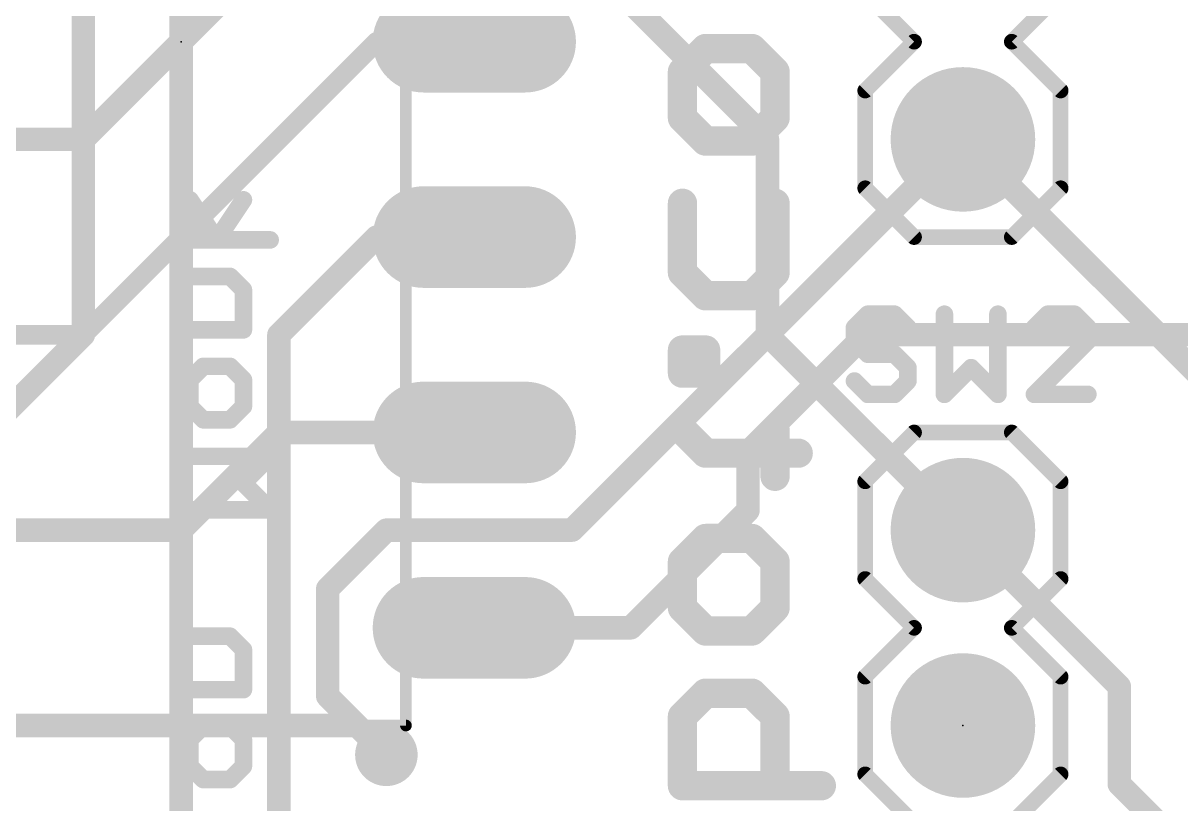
# Model space of a CAD drawing. Extents: x -0.1 to 52.8, y -11.4 to 50.9.
# Drawn here: x 18.27 to 33.31, y 29.46 to 39.61 of the extents above; entities that cross this region are included whole.
import ezdxf

# ---------------------------------------------------------------- set-up
doc = ezdxf.new("R2010")
doc.units = 0
for name, color, linetype in [('1', 12, 'CONTINUOUS'), ('16', 132, 'CONTINUOUS'), ('17', 110, 'CONTINUOUS'), ('18', 110, 'CONTINUOUS'), ('21', 41, 'CONTINUOUS'), ('22', 40, 'CONTINUOUS'), ('23', 53, 'CONTINUOUS'), ('51', 53, 'CONTINUOUS')]:
    doc.layers.add(name, color=color, linetype=linetype)

# ---------------------------------------------------------------- blocks, each defined once
blk = doc.blocks.new('LONGP100')
at = {"const_width": 1}
blk.add_lwpolyline([(-0.5, 0), (0.5, 0)], dxfattribs=at)
at = {"const_width": 0.5}
for points in [[(-0.5, 0.25, 1), (-0.5, -0.25)], [(0.5, -0.25, 1), (0.5, 0.25)]]:
    blk.add_lwpolyline(points, format="xyb", dxfattribs=at)
blk = doc.blocks.new('RECT')
blk.add_solid([(-0.5, -0.5), (0.5, -0.5), (-0.5, 0.5), (0.5, 0.5)])
blk = doc.blocks.new('ROUNDP')
at = {"const_width": 0.5}
blk.add_lwpolyline([(0, -0.25, 1), (0, 0.25, 1), (0, -0.25)], format="xyb", dxfattribs=at)
blk = doc.blocks.new('ROUNDV')
at = {"const_width": 0.5}
blk.add_lwpolyline([(0, -0.25, 1), (0, 0.25, 1), (0, -0.25)], format="xyb", dxfattribs=at)

msp = doc.modelspace()

# ---------------------------------------------------------------- linework, layer by layer
at = {"layer": '1', "const_width": 0.3048}
for points in [[(19.05, 41.91), (19.05, 36.83)], [(20.32, 19.05), (20.32, 40.64)], [(30.48, 38.1), (25.4, 33.02)], [(19.05, 35.56), (19.05, 36.83)], [(22.86, 36.83), (21.59, 35.56)], [(24.13, 36.83), (22.86, 36.83)], [(17.78, 34.29), (19.05, 35.56)], [(21.59, 35.56), (21.59, 26.67)], [(27.686, 34.036), (29.21, 35.56)], [(29.21, 35.56), (36.83, 35.56)], [(27.686, 33.274), (27.686, 34.036)], [(26.162, 31.75), (27.686, 33.274)], [(22.987, 33.02), (22.225, 32.258)], [(25.4, 33.02), (22.987, 33.02)], [(32.512, 30.988), (30.48, 33.02)], [(22.225, 32.258), (22.225, 30.861)], [(24.13, 31.75), (26.162, 31.75)], [(22.225, 30.861), (22.987, 30.099)], [(32.512, 29.718), (32.512, 30.988)], [(33.02, 29.21), (32.512, 29.718)]]:
    msp.add_lwpolyline(points, dxfattribs=at)
at = {"layer": '1', "const_width": 0.1524}
for points in [[(30.5339, 38.0461, 1), (30.4261, 38.1539)], [(19.1262, 36.83, 1), (18.9738, 36.83)], [(18.9738, 36.83, 1), (19.1262, 36.83)], [(22.86, 36.9062, 1), (22.86, 36.7538)], [(22.9139, 36.7761, 1), (22.8061, 36.8839)], [(24.13, 36.7538, 1), (24.13, 36.9062)], [(19.1039, 35.5061, 1), (18.9961, 35.6139)], [(21.6662, 35.56, 1), (21.5138, 35.56)], [(21.5361, 35.6139, 1), (21.6439, 35.5061)], [(29.21, 35.6362, 1), (29.21, 35.4838)], [(29.2639, 35.5061, 1), (29.1561, 35.6139)], [(18.9738, 35.56, 1), (19.1262, 35.56)], [(27.7622, 34.036, 1), (27.6098, 34.036)], [(27.6321, 34.0899, 1), (27.7399, 33.9821)], [(27.7399, 33.2201, 1), (27.6321, 33.3279)], [(27.6098, 33.274, 1), (27.7622, 33.274)], [(22.987, 33.0962, 1), (22.987, 32.9438)], [(23.0409, 32.9661, 1), (22.9331, 33.0739)], [(25.3461, 33.0739, 1), (25.4539, 32.9661)], [(25.4, 32.9438, 1), (25.4, 33.0962)], [(30.5339, 33.0739, 1), (30.4261, 32.9661)], [(22.3012, 32.258, 1), (22.1488, 32.258)], [(22.1711, 32.3119, 1), (22.2789, 32.2041)], [(24.13, 31.8262, 1), (24.13, 31.6738)], [(26.162, 31.6738, 1), (26.162, 31.8262)], [(26.1081, 31.8039, 1), (26.2159, 31.6961)], [(22.2789, 30.9149, 1), (22.1711, 30.8071)], [(32.5882, 30.988, 1), (32.4358, 30.988)], [(32.4581, 30.9341, 1), (32.5659, 31.0419)], [(22.1488, 30.861, 1), (22.3012, 30.861)], [(22.9331, 30.0451, 1), (23.0409, 30.1529)], [(32.5659, 29.7719, 1), (32.4581, 29.6641)], [(32.4358, 29.718, 1), (32.5882, 29.718)]]:
    msp.add_lwpolyline(points, format="xyb", dxfattribs=at)
at = {"layer": '16'}
for points, const_width in [([(19.05, 38.1), (21.59, 40.64)], 0.3048), ([(25.4, 40.64), (26.67, 39.37)], 0.3048), ([(22.86, 39.37), (21.59, 38.1)], 0.254), ([(24.13, 39.37), (22.86, 39.37)], 0.254), ([(26.67, 39.37), (27.94, 38.1)], 0.3048), ([(19.05, 38.1), (6.35, 38.1)], 0.3048), ([(21.59, 38.1), (19.05, 35.56)], 0.254), ([(27.94, 38.1), (27.94, 35.56)], 0.3048), ([(36.83, 31.75), (30.48, 38.1)], 0.3048), ([(19.05, 35.56), (12.7, 35.56)], 0.254), ([(27.94, 35.56), (30.48, 33.02)], 0.3048), ([(21.59, 34.29), (20.32, 33.02)], 0.3048), ([(21.59, 34.29), (24.13, 34.29)], 0.3048), ([(20.32, 33.02), (13.97, 33.02)], 0.3048), ([(13.97, 30.48), (22.606, 30.48)], 0.3048), ([(22.606, 30.48), (22.987, 30.099)], 0.3048)]:
    msp.add_lwpolyline(points, dxfattribs=dict(at, const_width=const_width))
for points, const_width in [([(22.86, 39.4335, 1), (22.86, 39.3065)], 0.127), ([(22.9049, 39.3251, 1), (22.8151, 39.4149)], 0.127), ([(24.13, 39.3065, 1), (24.13, 39.4335)], 0.127), ([(26.7239, 39.4239, 1), (26.6161, 39.3161)], 0.1524), ([(26.6161, 39.3161, 1), (26.7239, 39.4239)], 0.1524), ([(18.9961, 38.1539, 1), (19.1039, 38.0461)], 0.1524), ([(19.05, 38.0238, 1), (19.05, 38.1762)], 0.1524), ([(21.6349, 38.0551, 1), (21.5451, 38.1449)], 0.127), ([(28.0162, 38.1, 1), (27.8638, 38.1)], 0.1524), ([(27.8861, 38.0461, 1), (27.9939, 38.1539)], 0.1524), ([(30.5339, 38.1539, 1), (30.4261, 38.0461)], 0.1524), ([(21.5451, 38.1449, 1), (21.6349, 38.0551)], 0.127), ([(19.0051, 35.6049, 1), (19.0949, 35.5151)], 0.127), ([(19.05, 35.4965, 1), (19.05, 35.6235)], 0.127), ([(27.9939, 35.6139, 1), (27.8861, 35.5061)], 0.1524), ([(27.8638, 35.56, 1), (28.0162, 35.56)], 0.1524), ([(21.59, 34.3662, 1), (21.59, 34.2138)], 0.1524), ([(21.6439, 34.2361, 1), (21.5361, 34.3439)], 0.1524), ([(24.13, 34.2138, 1), (24.13, 34.3662)], 0.1524), ([(20.2661, 33.0739, 1), (20.3739, 32.9661)], 0.1524), ([(20.32, 32.9438, 1), (20.32, 33.0962)], 0.1524), ([(30.4261, 32.9661, 1), (30.5339, 33.0739)], 0.1524), ([(22.6599, 30.5339, 1), (22.5521, 30.4261)], 0.1524), ([(22.606, 30.4038, 1), (22.606, 30.5562)], 0.1524), ([(22.9331, 30.0451, 1), (23.0409, 30.1529)], 0.1524)]:
    msp.add_lwpolyline(points, format="xyb", dxfattribs=dict(at, const_width=const_width))
at = {"layer": '21'}
for points, const_width in [([(23.241, 30.48), (23.241, 48.26)], 0.1524), ([(29.845, 39.37), (29.21, 40.005)], 0.2032), ([(31.75, 40.005), (31.115, 39.37)], 0.2032), ([(29.21, 38.735), (29.845, 39.37)], 0.2032), ([(31.115, 39.37), (31.75, 38.735)], 0.2032), ([(29.21, 37.465), (29.21, 38.735)], 0.2032), ([(31.75, 38.735), (31.75, 37.465)], 0.2032), ([(29.845, 36.83), (29.21, 37.465)], 0.2032), ([(31.75, 37.465), (31.115, 36.83)], 0.2032), ([(31.115, 36.83), (29.845, 36.83)], 0.2032), ([(29.244, 35.8276), (29.0703, 35.6539)], 0.2286), ([(29.5914, 35.8276), (29.244, 35.8276)], 0.2286), ([(29.7652, 35.6539), (29.5914, 35.8276)], 0.2286), ([(30.2397, 35.8276), (30.2397, 34.7853)], 0.2286), ([(30.9346, 34.7853), (30.9346, 35.8276)], 0.2286), ([(31.5828, 35.8276), (31.4091, 35.6539)], 0.2286), ([(31.9302, 35.8276), (31.5828, 35.8276)], 0.2286), ([(32.104, 35.6539), (31.9302, 35.8276)], 0.2286), ([(29.0703, 35.6539), (29.0703, 35.4802)], 0.2286), ([(32.104, 35.4802), (32.104, 35.6539)], 0.2286), ([(29.0703, 35.4802), (29.244, 35.3064)], 0.2286), ([(31.4091, 34.7853), (32.104, 35.4802)], 0.2286), ([(29.244, 35.3064), (29.5914, 35.3064)], 0.2286), ([(29.5914, 35.3064), (29.7652, 35.1327)], 0.2286), ([(29.7652, 35.1327), (29.7652, 34.959)], 0.2286), ([(30.2397, 34.7853), (30.5871, 35.1327)], 0.2286), ([(30.5871, 35.1327), (30.9346, 34.7853)], 0.2286), ([(29.244, 34.7853), (29.0703, 34.959)], 0.2286), ([(29.7652, 34.959), (29.5914, 34.7853)], 0.2286), ([(29.5914, 34.7853), (29.244, 34.7853)], 0.2286), ([(32.104, 34.7853), (31.4091, 34.7853)], 0.2286), ([(29.21, 33.655), (29.845, 34.29)], 0.2032), ([(29.845, 34.29), (31.115, 34.29)], 0.2032), ([(31.115, 34.29), (31.75, 33.655)], 0.2032), ([(29.21, 32.385), (29.21, 33.655)], 0.2032), ([(31.75, 33.655), (31.75, 32.385)], 0.2032), ([(29.845, 31.75), (29.21, 32.385)], 0.2032), ([(31.75, 32.385), (31.115, 31.75)], 0.2032), ([(29.21, 31.115), (29.845, 31.75)], 0.2032), ([(31.115, 31.75), (31.75, 31.115)], 0.2032), ([(29.21, 29.845), (29.21, 31.115)], 0.2032), ([(31.75, 31.115), (31.75, 29.845)], 0.2032), ([(23.241, 30.48), (17.399, 30.48)], 0.1524), ([(29.21, 29.845), (29.845, 29.21)], 0.2032), ([(31.115, 29.21), (31.75, 29.845)], 0.2032)]:
    msp.add_lwpolyline(points, dxfattribs=dict(at, const_width=const_width))
for points, const_width in [([(29.8809, 39.3341, 1), (29.8091, 39.4059)], 0.1016), ([(29.8091, 39.3341, 1), (29.8809, 39.4059)], 0.1016), ([(31.1509, 39.4059, 1), (31.0791, 39.3341)], 0.1016), ([(31.0791, 39.4059, 1), (31.1509, 39.3341)], 0.1016), ([(29.2608, 38.735, 1), (29.1592, 38.735)], 0.1016), ([(29.1741, 38.7709, 1), (29.2459, 38.6991)], 0.1016), ([(31.8008, 38.735, 1), (31.6992, 38.735)], 0.1016), ([(31.7141, 38.6991, 1), (31.7859, 38.7709)], 0.1016), ([(29.2459, 37.5009, 1), (29.1741, 37.4291)], 0.1016), ([(29.1592, 37.465, 1), (29.2608, 37.465)], 0.1016), ([(31.6992, 37.465, 1), (31.8008, 37.465)], 0.1016), ([(31.7859, 37.4291, 1), (31.7141, 37.5009)], 0.1016), ([(29.845, 36.8808, 1), (29.845, 36.7792)], 0.1016), ([(29.8091, 36.7941, 1), (29.8809, 36.8659)], 0.1016), ([(31.0791, 36.8659, 1), (31.1509, 36.7941)], 0.1016), ([(31.115, 36.7792, 1), (31.115, 36.8808)], 0.1016), ([(29.244, 35.8847, 1), (29.244, 35.7704)], 0.1143), ([(29.2844, 35.7872, 1), (29.2036, 35.868)], 0.1143), ([(29.6319, 35.868, 1), (29.551, 35.7872)], 0.1143), ([(29.5914, 35.7704, 1), (29.5914, 35.8847)], 0.1143), ([(30.2968, 35.8276, 1), (30.1825, 35.8276)], 0.1143), ([(30.9917, 35.8276, 1), (30.8774, 35.8276)], 0.1143), ([(31.5828, 35.8847, 1), (31.5828, 35.7704)], 0.1143), ([(31.6232, 35.7872, 1), (31.5424, 35.868)], 0.1143), ([(31.9706, 35.868, 1), (31.8898, 35.7872)], 0.1143), ([(31.9302, 35.7704, 1), (31.9302, 35.8847)], 0.1143), ([(29.0299, 35.6943, 1), (29.1107, 35.6135)], 0.1143), ([(29.1275, 35.6539, 1), (29.0132, 35.6539)], 0.1143), ([(29.7247, 35.6135, 1), (29.8056, 35.6943)], 0.1143), ([(31.3687, 35.6943, 1), (31.4495, 35.6135)], 0.1143), ([(32.1611, 35.6539, 1), (32.0468, 35.6539)], 0.1143), ([(32.0635, 35.6135, 1), (32.1444, 35.6943)], 0.1143), ([(29.1107, 35.5206, 1), (29.0299, 35.4397)], 0.1143), ([(29.0132, 35.4802, 1), (29.1275, 35.4802)], 0.1143), ([(32.0468, 35.4802, 1), (32.1611, 35.4802)], 0.1143), ([(32.1444, 35.4397, 1), (32.0635, 35.5206)], 0.1143), ([(29.244, 35.3636, 1), (29.244, 35.2493)], 0.1143), ([(29.2036, 35.266, 1), (29.2844, 35.3469)], 0.1143), ([(29.6319, 35.3469, 1), (29.551, 35.266)], 0.1143), ([(29.5914, 35.2493, 1), (29.5914, 35.3636)], 0.1143), ([(29.8223, 35.1327, 1), (29.708, 35.1327)], 0.1143), ([(29.7247, 35.0923, 1), (29.8056, 35.1731)], 0.1143), ([(30.6275, 35.1731, 1), (30.5467, 35.0923)], 0.1143), ([(30.6275, 35.0923, 1), (30.5467, 35.1731)], 0.1143), ([(29.1107, 34.9994, 1), (29.0299, 34.9186)], 0.1143), ([(29.8056, 34.9186, 1), (29.7247, 34.9994)], 0.1143), ([(29.708, 34.959, 1), (29.8223, 34.959)], 0.1143), ([(29.244, 34.8424, 1), (29.244, 34.7281)], 0.1143), ([(29.2036, 34.7449, 1), (29.2844, 34.8257)], 0.1143), ([(29.551, 34.8257, 1), (29.6319, 34.7449)], 0.1143), ([(29.5914, 34.7281, 1), (29.5914, 34.8424)], 0.1143), ([(30.1993, 34.8257, 1), (30.2801, 34.7449)], 0.1143), ([(30.1825, 34.7853, 1), (30.2968, 34.7853)], 0.1143), ([(30.8774, 34.7853, 1), (30.9917, 34.7853)], 0.1143), ([(30.8941, 34.7449, 1), (30.975, 34.8257)], 0.1143), ([(31.4091, 34.8424, 1), (31.4091, 34.7281)], 0.1143), ([(31.3687, 34.8257, 1), (31.4495, 34.7449)], 0.1143), ([(32.104, 34.7281, 1), (32.104, 34.8424)], 0.1143), ([(29.845, 34.3408, 1), (29.845, 34.2392)], 0.1016), ([(29.8809, 34.2541, 1), (29.8091, 34.3259)], 0.1016), ([(31.1509, 34.3259, 1), (31.0791, 34.2541)], 0.1016), ([(31.115, 34.2392, 1), (31.115, 34.3408)], 0.1016), ([(29.2608, 33.655, 1), (29.1592, 33.655)], 0.1016), ([(29.1741, 33.6909, 1), (29.2459, 33.6191)], 0.1016), ([(31.8008, 33.655, 1), (31.6992, 33.655)], 0.1016), ([(31.7141, 33.6191, 1), (31.7859, 33.6909)], 0.1016), ([(29.2459, 32.4209, 1), (29.1741, 32.3491)], 0.1016), ([(29.1592, 32.385, 1), (29.2608, 32.385)], 0.1016), ([(31.6992, 32.385, 1), (31.8008, 32.385)], 0.1016), ([(31.7859, 32.3491, 1), (31.7141, 32.4209)], 0.1016), ([(29.8809, 31.7141, 1), (29.8091, 31.7859)], 0.1016), ([(29.8091, 31.7141, 1), (29.8809, 31.7859)], 0.1016), ([(31.1509, 31.7859, 1), (31.0791, 31.7141)], 0.1016), ([(31.0791, 31.7859, 1), (31.1509, 31.7141)], 0.1016), ([(29.2608, 31.115, 1), (29.1592, 31.115)], 0.1016), ([(29.1741, 31.1509, 1), (29.2459, 31.0791)], 0.1016), ([(31.8008, 31.115, 1), (31.6992, 31.115)], 0.1016), ([(31.7141, 31.0791, 1), (31.7859, 31.1509)], 0.1016), ([(23.241, 30.4419, 1), (23.241, 30.5181)], 0.0762), ([(23.2029, 30.48, 1), (23.2791, 30.48)], 0.0762), ([(29.2459, 29.8809, 1), (29.1741, 29.8091)], 0.1016), ([(31.7859, 29.8091, 1), (31.7141, 29.8809)], 0.1016), ([(29.1592, 29.845, 1), (29.2608, 29.845)], 0.1016), ([(31.6992, 29.845, 1), (31.8008, 29.845)], 0.1016)]:
    msp.add_lwpolyline(points, format="xyb", dxfattribs=dict(at, const_width=const_width))
at = {"layer": '22'}
for points, const_width in [([(26.8351, 38.9802), (27.1359, 39.281)], 0.381), ([(27.1359, 39.281), (27.7376, 39.281)], 0.381), ([(27.7376, 39.281), (28.0384, 38.9802)], 0.381), ([(26.8351, 38.3786), (26.8351, 38.9802)], 0.381), ([(28.0384, 38.9802), (28.0384, 38.3786)], 0.381), ([(27.1359, 38.0777), (26.8351, 38.3786)], 0.381), ([(28.0384, 38.3786), (27.7376, 38.0777)], 0.381), ([(27.7376, 38.0777), (27.1359, 38.0777)], 0.381), ([(20.4343, 37.3144), (20.7817, 36.7932)], 0.2286), ([(20.7817, 36.7932), (21.1292, 37.3144)], 0.2286), ([(26.8351, 36.3672), (26.8351, 37.2697)], 0.381), ([(28.0384, 37.2697), (28.0384, 36.3672)], 0.381), ([(20.4343, 36.7932), (21.4766, 36.7932)], 0.2286), ([(20.9554, 36.3187), (20.4343, 36.3187)], 0.2286), ([(21.1292, 36.145), (20.9554, 36.3187)], 0.2286), ([(27.1359, 36.0664), (26.8351, 36.3672)], 0.381), ([(28.0384, 36.3672), (27.7376, 36.0664)], 0.381), ([(21.1292, 35.6238), (21.1292, 36.145)], 0.2286), ([(27.7376, 36.0664), (27.1359, 36.0664)], 0.381), ([(20.4343, 35.6238), (21.1292, 35.6238)], 0.2286), ([(27.1359, 35.3615), (26.8351, 35.3615)], 0.381), ([(26.8351, 35.3615), (26.8351, 35.0607)], 0.381), ([(27.1359, 35.0607), (27.1359, 35.3615)], 0.381), ([(20.4343, 34.9756), (20.608, 35.1493)], 0.2286), ([(20.608, 35.1493), (20.9554, 35.1493)], 0.2286), ([(20.9554, 35.1493), (21.1292, 34.9756)], 0.2286), ([(26.8351, 35.0607), (27.1359, 35.0607)], 0.381), ([(20.4343, 34.6282), (20.4343, 34.9756)], 0.2286), ([(21.1292, 34.9756), (21.1292, 34.6282)], 0.2286), ([(20.608, 34.4544), (20.4343, 34.6282)], 0.2286), ([(21.1292, 34.6282), (20.9554, 34.4544)], 0.2286), ([(20.9554, 34.4544), (20.608, 34.4544)], 0.2286), ([(27.1359, 34.0206), (26.8351, 34.3214)], 0.381), ([(28.0384, 33.7198), (28.0384, 34.3214)], 0.381), ([(28.3392, 34.0206), (27.1359, 34.0206)], 0.381), ([(21.4766, 33.9799), (20.4343, 33.9799)], 0.2286), ([(21.1292, 33.6325), (21.4766, 33.9799)], 0.2286), ([(21.4766, 33.285), (21.1292, 33.6325)], 0.2286), ([(20.4343, 33.285), (21.4766, 33.285)], 0.2286), ([(26.8351, 32.6109), (27.1359, 32.9117)], 0.381), ([(27.1359, 32.9117), (27.7376, 32.9117)], 0.381), ([(27.7376, 32.9117), (28.0384, 32.6109)], 0.381), ([(26.8351, 32.0092), (26.8351, 32.6109)], 0.381), ([(28.0384, 32.6109), (28.0384, 32.0092)], 0.381), ([(27.1359, 31.7084), (26.8351, 32.0092)], 0.381), ([(28.0384, 32.0092), (27.7376, 31.7084)], 0.381), ([(27.7376, 31.7084), (27.1359, 31.7084)], 0.381), ([(20.9554, 31.6411), (20.4343, 31.6411)], 0.2286), ([(21.1292, 31.4674), (20.9554, 31.6411)], 0.2286), ([(21.1292, 30.9463), (21.1292, 31.4674)], 0.2286), ([(20.4343, 30.9463), (21.1292, 30.9463)], 0.2286), ([(26.8351, 30.5995), (27.1359, 30.9003)], 0.381), ([(27.1359, 30.9003), (27.7376, 30.9003)], 0.381), ([(27.7376, 30.9003), (28.0384, 30.5995)], 0.381), ([(26.8351, 29.6971), (26.8351, 30.5995)], 0.381), ([(28.0384, 30.5995), (28.0384, 29.6971)], 0.381), ([(20.4343, 30.298), (20.608, 30.4717)], 0.2286), ([(20.608, 30.4717), (20.9554, 30.4717)], 0.2286), ([(20.9554, 30.4717), (21.1292, 30.298)], 0.2286), ([(20.4343, 29.9506), (20.4343, 30.298)], 0.2286), ([(21.1292, 30.298), (21.1292, 29.9506)], 0.2286), ([(20.608, 29.7769), (20.4343, 29.9506)], 0.2286), ([(21.1292, 29.9506), (20.9554, 29.7769)], 0.2286), ([(20.9554, 29.7769), (20.608, 29.7769)], 0.2286), ([(28.64, 29.6971), (26.8351, 29.6971)], 0.381)]:
    msp.add_lwpolyline(points, dxfattribs=dict(at, const_width=const_width))
for points, const_width in [([(27.1359, 39.3763, 1), (27.1359, 39.1858)], 0.1905), ([(27.2033, 39.2137, 1), (27.0686, 39.3484)], 0.1905), ([(27.8049, 39.3484, 1), (27.6702, 39.2137)], 0.1905), ([(27.7376, 39.1858, 1), (27.7376, 39.3763)], 0.1905), ([(26.9304, 38.9802, 1), (26.7399, 38.9802)], 0.1905), ([(26.7677, 39.0476, 1), (26.9025, 38.9129)], 0.1905), ([(28.1336, 38.9802, 1), (27.9431, 38.9802)], 0.1905), ([(27.971, 38.9129, 1), (28.1057, 39.0476)], 0.1905), ([(26.9025, 38.4459, 1), (26.7677, 38.3112)], 0.1905), ([(28.1057, 38.3112, 1), (27.971, 38.4459)], 0.1905), ([(26.7399, 38.3786, 1), (26.9304, 38.3786)], 0.1905), ([(27.9431, 38.3786, 1), (28.1336, 38.3786)], 0.1905), ([(27.1359, 38.173, 1), (27.1359, 37.9825)], 0.1905), ([(27.0686, 38.0104, 1), (27.2033, 38.1451)], 0.1905), ([(27.6702, 38.1451, 1), (27.8049, 38.0104)], 0.1905), ([(27.7376, 37.9825, 1), (27.7376, 38.173)], 0.1905), ([(20.4819, 37.3461, 1), (20.3867, 37.2827)], 0.1143), ([(21.1767, 37.2827, 1), (21.0816, 37.3461)], 0.1143), ([(26.9304, 37.2697, 1), (26.7399, 37.2697)], 0.1905), ([(28.1336, 37.2697, 1), (27.9431, 37.2697)], 0.1905), ([(20.4343, 36.8504, 1), (20.4343, 36.7361)], 0.1143), ([(20.7342, 36.8249, 1), (20.8293, 36.7615)], 0.1143), ([(20.7342, 36.7615, 1), (20.8293, 36.8249)], 0.1143), ([(21.4766, 36.7361, 1), (21.4766, 36.8504)], 0.1143), ([(20.4343, 36.3759, 1), (20.4343, 36.2616)], 0.1143), ([(20.9959, 36.3591, 1), (20.915, 36.2783)], 0.1143), ([(20.9554, 36.2616, 1), (20.9554, 36.3759)], 0.1143), ([(26.9025, 36.4345, 1), (26.7677, 36.2998)], 0.1905), ([(26.7399, 36.3672, 1), (26.9304, 36.3672)], 0.1905), ([(27.9431, 36.3672, 1), (28.1336, 36.3672)], 0.1905), ([(28.1057, 36.2998, 1), (27.971, 36.4345)], 0.1905), ([(21.1863, 36.145, 1), (21.072, 36.145)], 0.1143), ([(21.0887, 36.1046, 1), (21.1696, 36.1854)], 0.1143), ([(27.1359, 36.1616, 1), (27.1359, 35.9711)], 0.1905), ([(27.0686, 35.999, 1), (27.2033, 36.1337)], 0.1905), ([(27.6702, 36.1337, 1), (27.8049, 35.999)], 0.1905), ([(27.7376, 35.9711, 1), (27.7376, 36.1616)], 0.1905), ([(20.4343, 35.681, 1), (20.4343, 35.5667)], 0.1143), ([(21.072, 35.6238, 1), (21.1863, 35.6238)], 0.1143), ([(21.1292, 35.5667, 1), (21.1292, 35.681)], 0.1143), ([(26.8351, 35.4568, 1), (26.8351, 35.2663)], 0.1905), ([(26.9304, 35.3615, 1), (26.7399, 35.3615)], 0.1905), ([(27.2312, 35.3615, 1), (27.0407, 35.3615)], 0.1905), ([(27.1359, 35.2663, 1), (27.1359, 35.4568)], 0.1905), ([(20.608, 35.2065, 1), (20.608, 35.0922)], 0.1143), ([(20.6484, 35.1089, 1), (20.5676, 35.1897)], 0.1143), ([(20.9959, 35.1897, 1), (20.915, 35.1089)], 0.1143), ([(20.9554, 35.0922, 1), (20.9554, 35.2065)], 0.1143), ([(26.8351, 35.1559, 1), (26.8351, 34.9654)], 0.1905), ([(27.1359, 34.9654, 1), (27.1359, 35.1559)], 0.1905), ([(20.4915, 34.9756, 1), (20.3772, 34.9756)], 0.1143), ([(20.3939, 35.016, 1), (20.4747, 34.9352)], 0.1143), ([(21.1863, 34.9756, 1), (21.072, 34.9756)], 0.1143), ([(21.0887, 34.9352, 1), (21.1696, 35.016)], 0.1143), ([(26.7399, 35.0607, 1), (26.9304, 35.0607)], 0.1905), ([(27.0407, 35.0607, 1), (27.2312, 35.0607)], 0.1905), ([(20.4747, 34.6686, 1), (20.3939, 34.5877)], 0.1143), ([(20.3772, 34.6282, 1), (20.4915, 34.6282)], 0.1143), ([(21.072, 34.6282, 1), (21.1863, 34.6282)], 0.1143), ([(21.1696, 34.5877, 1), (21.0887, 34.6686)], 0.1143), ([(20.608, 34.5116, 1), (20.608, 34.3973)], 0.1143), ([(20.5676, 34.414, 1), (20.6484, 34.4949)], 0.1143), ([(20.915, 34.4949, 1), (20.9959, 34.414)], 0.1143), ([(20.9554, 34.3973, 1), (20.9554, 34.5116)], 0.1143), ([(26.9025, 34.3888, 1), (26.7677, 34.2541)], 0.1905), ([(28.1336, 34.3214, 1), (27.9431, 34.3214)], 0.1905), ([(27.1359, 34.1159, 1), (27.1359, 33.9254)], 0.1905), ([(27.0686, 33.9533, 1), (27.2033, 34.088)], 0.1905), ([(28.3392, 33.9254, 1), (28.3392, 34.1159)], 0.1905), ([(20.4343, 34.0371, 1), (20.4343, 33.9228)], 0.1143), ([(21.517, 33.9395, 1), (21.4362, 34.0203)], 0.1143), ([(21.4766, 33.9228, 1), (21.4766, 34.0371)], 0.1143), ([(21.1696, 33.6729, 1), (21.0887, 33.5921)], 0.1143), ([(21.0887, 33.6729, 1), (21.1696, 33.5921)], 0.1143), ([(27.9431, 33.7198, 1), (28.1336, 33.7198)], 0.1905), ([(20.4343, 33.3422, 1), (20.4343, 33.2279)], 0.1143), ([(21.4362, 33.2446, 1), (21.517, 33.3255)], 0.1143), ([(21.4766, 33.2279, 1), (21.4766, 33.3422)], 0.1143), ([(27.1359, 33.007, 1), (27.1359, 32.8165)], 0.1905), ([(27.2033, 32.8444, 1), (27.0686, 32.9791)], 0.1905), ([(27.8049, 32.9791, 1), (27.6702, 32.8444)], 0.1905), ([(27.7376, 32.8165, 1), (27.7376, 33.007)], 0.1905), ([(26.9304, 32.6109, 1), (26.7399, 32.6109)], 0.1905), ([(28.1336, 32.6109, 1), (27.9431, 32.6109)], 0.1905), ([(26.7677, 32.6782, 1), (26.9025, 32.5435)], 0.1905), ([(27.971, 32.5435, 1), (28.1057, 32.6782)], 0.1905), ([(26.9025, 32.0766, 1), (26.7677, 31.9419)], 0.1905), ([(28.1057, 31.9419, 1), (27.971, 32.0766)], 0.1905), ([(26.7399, 32.0092, 1), (26.9304, 32.0092)], 0.1905), ([(27.9431, 32.0092, 1), (28.1336, 32.0092)], 0.1905), ([(27.1359, 31.8037, 1), (27.1359, 31.6132)], 0.1905), ([(27.7376, 31.6132, 1), (27.7376, 31.8037)], 0.1905), ([(20.4343, 31.6983, 1), (20.4343, 31.584)], 0.1143), ([(20.9959, 31.6815, 1), (20.915, 31.6007)], 0.1143), ([(20.9554, 31.584, 1), (20.9554, 31.6983)], 0.1143), ([(27.0686, 31.6411, 1), (27.2033, 31.7758)], 0.1905), ([(27.6702, 31.7758, 1), (27.8049, 31.6411)], 0.1905), ([(21.1863, 31.4674, 1), (21.072, 31.4674)], 0.1143), ([(21.0887, 31.427, 1), (21.1696, 31.5078)], 0.1143), ([(20.4343, 31.0034, 1), (20.4343, 30.8891)], 0.1143), ([(21.072, 30.9463, 1), (21.1863, 30.9463)], 0.1143), ([(21.1292, 30.8891, 1), (21.1292, 31.0034)], 0.1143), ([(27.1359, 30.9956, 1), (27.1359, 30.8051)], 0.1905), ([(27.2033, 30.833, 1), (27.0686, 30.9677)], 0.1905), ([(27.8049, 30.9677, 1), (27.6702, 30.833)], 0.1905), ([(27.7376, 30.8051, 1), (27.7376, 30.9956)], 0.1905), ([(26.9304, 30.5995, 1), (26.7399, 30.5995)], 0.1905), ([(26.7677, 30.6669, 1), (26.9025, 30.5322)], 0.1905), ([(28.1336, 30.5995, 1), (27.9431, 30.5995)], 0.1905), ([(27.971, 30.5322, 1), (28.1057, 30.6669)], 0.1905), ([(20.608, 30.5289, 1), (20.608, 30.4146)], 0.1143), ([(20.6484, 30.4313, 1), (20.5676, 30.5121)], 0.1143), ([(20.9959, 30.5121, 1), (20.915, 30.4313)], 0.1143), ([(20.9554, 30.4146, 1), (20.9554, 30.5289)], 0.1143), ([(20.4915, 30.298, 1), (20.3772, 30.298)], 0.1143), ([(20.3939, 30.3384, 1), (20.4747, 30.2576)], 0.1143), ([(21.1863, 30.298, 1), (21.072, 30.298)], 0.1143), ([(21.0887, 30.2576, 1), (21.1696, 30.3384)], 0.1143), ([(20.4747, 29.991, 1), (20.3939, 29.9102)], 0.1143), ([(20.3772, 29.9506, 1), (20.4915, 29.9506)], 0.1143), ([(21.072, 29.9506, 1), (21.1863, 29.9506)], 0.1143), ([(21.1696, 29.9102, 1), (21.0887, 29.991)], 0.1143), ([(20.608, 29.834, 1), (20.608, 29.7197)], 0.1143), ([(20.5676, 29.7364, 1), (20.6484, 29.8173)], 0.1143), ([(20.915, 29.8173, 1), (20.9959, 29.7364)], 0.1143), ([(20.9554, 29.7197, 1), (20.9554, 29.834)], 0.1143), ([(26.8351, 29.7923, 1), (26.8351, 29.6018)], 0.1905), ([(26.7399, 29.6971, 1), (26.9304, 29.6971)], 0.1905), ([(27.9431, 29.6971, 1), (28.1336, 29.6971)], 0.1905), ([(28.64, 29.6018, 1), (28.64, 29.7923)], 0.1905)]:
    msp.add_lwpolyline(points, format="xyb", dxfattribs=dict(at, const_width=const_width))
at = {"layer": '23'}
for p in [(20.32, 39.37), (30.48, 30.48)]:
    msp.add_point(p, dxfattribs=at)

# ---------------------------------------------------------------- block references
at = {"layer": '17'}
for name, p, xscale, yscale in [('LONGP100', (24.13, 39.37), 1.3208, 1.3208), ('LONGP100', (24.13, 39.37), 1.3208, 1.3208), ('ROUNDP', (30.48, 38.1), 1.8796, 1.8796), ('ROUNDP', (30.48, 38.1), 1.8796, 1.8796), ('LONGP100', (24.13, 36.83), 1.3208, 1.3208), ('LONGP100', (24.13, 36.83), 1.3208, 1.3208), ('LONGP100', (24.13, 34.29), 1.3208, 1.3208), ('LONGP100', (24.13, 34.29), 1.3208, 1.3208), ('LONGP100', (24.13, 31.75), 1.3208, 1.3208), ('LONGP100', (24.13, 31.75), 1.3208, 1.3208)]:
    msp.add_blockref(name, p, dxfattribs=dict(at, xscale=xscale, yscale=yscale))
at = {"layer": '17', "xscale": 1.8796, "yscale": 1.8796, "rotation": 180}
for p in [(30.48, 33.02), (30.48, 33.02), (30.48, 30.48), (30.48, 30.48)]:
    msp.add_blockref('ROUNDP', p, dxfattribs=at)
at = {"layer": '18', "xscale": 0.8128, "yscale": 0.8128}
msp.add_blockref('ROUNDV', (22.987, 30.099), dxfattribs=at)
msp.add_blockref('ROUNDV', (22.987, 30.099), dxfattribs=at)
at = {"layer": '51', "xscale": 0.508, "yscale": 0.508}
for p, rotation in [((30.48, 38.1), 270), ((30.48, 33.02), 90), ((30.48, 30.48), 90)]:
    msp.add_blockref('RECT', p, dxfattribs=dict(at, rotation=rotation))

doc.saveas('drawing.dxf')
